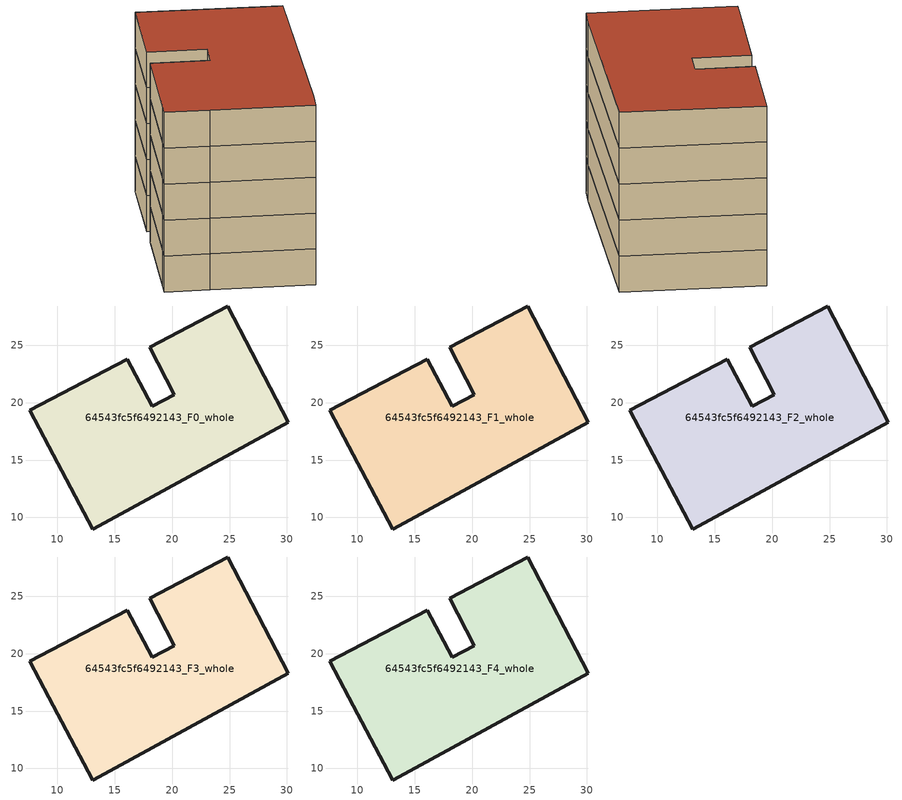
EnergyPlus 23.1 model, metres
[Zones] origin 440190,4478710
64543fc5f6492143_F0_whole
 floor ground (EU_floor_Construction): 24.86,28.43 30.11,18.31 14.62,9.78 13.06,9 9.24,16.21 7.58,19.33 8.5,19.83 16.08,23.77 18.26,19.68 20.19,20.7 18.03,24.82 z0
 wall outside (EU_wall_Construction): 16.08,23.77 8.5,19.83 7.58,19.33 9.24,16.21 13.06,9 14.62,9.78 30.11,18.31 24.86,28.43 18.03,24.82 20.19,20.7 18.26,19.68 16.08,23.77 z0:3
64543fc5f6492143_F1_whole
 floor to 64543fc5f6492143_F0_whole (EU_floor_Construction): 24.86,28.43 30.11,18.31 14.62,9.78 13.06,9 9.24,16.21 7.58,19.33 8.5,19.83 16.08,23.77 18.26,19.68 20.19,20.7 18.03,24.82 z3
 wall outside (EU_wall_Construction): 16.08,23.77 8.5,19.83 7.58,19.33 9.24,16.21 13.06,9 14.62,9.78 30.11,18.31 24.86,28.43 18.03,24.82 20.19,20.7 18.26,19.68 16.08,23.77 z3:6
64543fc5f6492143_F2_whole
 floor to 64543fc5f6492143_F1_whole (EU_floor_Construction): 24.86,28.43 30.11,18.31 14.62,9.78 13.06,9 9.24,16.21 7.58,19.33 8.5,19.83 16.08,23.77 18.26,19.68 20.19,20.7 18.03,24.82 z6
 wall outside (EU_wall_Construction): 16.08,23.77 8.5,19.83 7.58,19.33 9.24,16.21 13.06,9 14.62,9.78 30.11,18.31 24.86,28.43 18.03,24.82 20.19,20.7 18.26,19.68 16.08,23.77 z6:9
64543fc5f6492143_F3_whole
 floor to 64543fc5f6492143_F2_whole (EU_floor_Construction): 24.86,28.43 30.11,18.31 14.62,9.78 13.06,9 9.24,16.21 7.58,19.33 8.5,19.83 16.08,23.77 18.26,19.68 20.19,20.7 18.03,24.82 z9
 wall outside (EU_wall_Construction): 16.08,23.77 8.5,19.83 7.58,19.33 9.24,16.21 13.06,9 14.62,9.78 30.11,18.31 24.86,28.43 18.03,24.82 20.19,20.7 18.26,19.68 16.08,23.77 z9:12
64543fc5f6492143_F4_whole
 floor to 64543fc5f6492143_F3_whole (EU_floor_Construction): 24.86,28.43 30.11,18.31 14.62,9.78 13.06,9 9.24,16.21 7.58,19.33 8.5,19.83 16.08,23.77 18.26,19.68 20.19,20.7 18.03,24.82 z12
 wall outside (EU_wall_Construction): 16.08,23.77 8.5,19.83 7.58,19.33 9.24,16.21 13.06,9 14.62,9.78 30.11,18.31 24.86,28.43 18.03,24.82 20.19,20.7 18.26,19.68 16.08,23.77 z12:15
 roof outside (EU_roof_Construction): 30.11,18.31 24.86,28.43 18.03,24.82 20.19,20.7 18.26,19.68 16.08,23.77 8.5,19.83 7.58,19.33 9.24,16.21 13.06,9 14.62,9.78 z15
[Building]
EU S2 Campaign: North Axis=0; Terrain=City; Solar Distribution=FullExterior
[Site:Location]
Madrid: Latitude=40.5; Longitude=-3.5; Time Zone=1; Elevation=609
[SizingPeriod:WeatherFileDays]
AnnualSizingPeriod: Begin Month=1; Begin Day of Month=1; End Month=12; End Day of Month=31; Day of Week for Start Day=Monday; Use Weather File Daylight Saving Period=No; Use Weather File Rain and Snow Indicators=No
[MATERIAL]
EU_InternalMass_Material: Roughness=MediumRough; Thickness=0.1; Conductivity=1; Density=1800; Specific Heat=900; Thermal Absorptance=0.9; Solar Absorptance=0.7; Visible Absorptance=0.7
[MATERIAL:NOMASS] Roughness=MediumRough; Thermal Absorptance=0.9; Solar Absorptance=0.7; Visible Absorptance=0.7
Name | Thermal Resistance
EU_wall_NoMass | 0.419739
EU_roof_NoMass | 0.352165
EU_floor_NoMass | 0.608284
[CONSTRUCTION]
EU_wall_Construction: EU_wall_NoMass
EU_roof_Construction: EU_roof_NoMass
EU_floor_Construction: EU_floor_NoMass
EU_InternalMass_Construction: EU_InternalMass_Material
[ZONE] Type=1; Multiplier=1; Ceiling Height=autocalculate; Volume=645.446; Floor Area=autocalculate; Part of Total Floor Area=Yes
64543fc5f6492143_F0_whole; 64543fc5f6492143_F1_whole; 64543fc5f6492143_F2_whole; 64543fc5f6492143_F3_whole; 64543fc5f6492143_F4_whole
[INTERNALMASS] Construction=EU_InternalMass_Construction; Surface Area=207.223
Name | Zone or ZoneList
64543fc5f6492143_F0_whole_EU_InternalMass | 64543fc5f6492143_F0_whole
64543fc5f6492143_F1_whole_EU_InternalMass | 64543fc5f6492143_F1_whole
64543fc5f6492143_F2_whole_EU_InternalMass | 64543fc5f6492143_F2_whole
64543fc5f6492143_F3_whole_EU_InternalMass | 64543fc5f6492143_F3_whole
64543fc5f6492143_F4_whole_EU_InternalMass | 64543fc5f6492143_F4_whole
[OTHEREQUIPMENT] Fuel Type=Electricity; Design Level Calculation Method=Watts/Area; Power per Zone Floor Area=1; Fraction Latent=0; Fraction Radiant=0; Fraction Lost=0; Carbon Dioxide Generation Rate=0; EndUse Subcategory=EU_Step8_InternalGains
Name | Zone or ZoneList or Space or SpaceList | Schedule
EU_Step8_InternalGain_64543fc5f6492143_F0_whole_f000 | 64543fc5f6492143_F0_whole | EU_Step8_GainSchedule_64543fc5f6492143_F0_whole_f000
EU_Step8_InternalGain_64543fc5f6492143_F1_whole_f000 | 64543fc5f6492143_F1_whole | EU_Step8_GainSchedule_64543fc5f6492143_F1_whole_f000
EU_Step8_InternalGain_64543fc5f6492143_F2_whole_f000 | 64543fc5f6492143_F2_whole | EU_Step8_GainSchedule_64543fc5f6492143_F2_whole_f000
EU_Step8_InternalGain_64543fc5f6492143_F3_whole_f000 | 64543fc5f6492143_F3_whole | EU_Step8_GainSchedule_64543fc5f6492143_F3_whole_f000
EU_Step8_InternalGain_64543fc5f6492143_F4_whole_f000 | 64543fc5f6492143_F4_whole | EU_Step8_GainSchedule_64543fc5f6492143_F4_whole_f000
[ZONEVENTILATION:DESIGNFLOWRATE] Schedule=EU_AlwaysOn; Design Flow Rate Calculation Method=AirChanges/Hour; Air Changes per Hour=0.703302; Ventilation Type=Natural; Fan Pressure Rise=0; Fan Total Efficiency=1; Constant Term Coefficient=1; Temperature Term Coefficient=0; Velocity Term Coefficient=0; Velocity Squared Term Coefficient=0; Minimum Indoor Temperature=-100; Maximum Indoor Temperature=100; Delta Temperature=-100; Minimum Outdoor Temperature=-100; Maximum Outdoor Temperature=100; Maximum Wind Speed=40
Name | Zone or ZoneList or Space or SpaceList
EU_ConstantAir_64543fc5f6492143_F0_whole | 64543fc5f6492143_F0_whole
EU_ConstantAir_64543fc5f6492143_F1_whole | 64543fc5f6492143_F1_whole
EU_ConstantAir_64543fc5f6492143_F2_whole | 64543fc5f6492143_F2_whole
EU_ConstantAir_64543fc5f6492143_F3_whole | 64543fc5f6492143_F3_whole
EU_ConstantAir_64543fc5f6492143_F4_whole | 64543fc5f6492143_F4_whole
[HVACTEMPLATE:THERMOSTAT] Constant Heating Setpoint=20; Constant Cooling Setpoint=50
EU_HeatOnly_64543fc5f6492143_F0_whole; EU_HeatOnly_64543fc5f6492143_F1_whole; EU_HeatOnly_64543fc5f6492143_F2_whole; EU_HeatOnly_64543fc5f6492143_F3_whole; EU_HeatOnly_64543fc5f6492143_F4_whole
[HVACTEMPLATE:ZONE:IDEALLOADSAIRSYSTEM] System Availability Schedule=EU_AlwaysOn; Maximum Heating Supply Air Temperature=50; Minimum Cooling Supply Air Temperature=13; Maximum Heating Supply Air Humidity Ratio=0.0156; Minimum Cooling Supply Air Humidity Ratio=0.0077; Heating Limit=NoLimit; Cooling Limit=NoLimit; Heating Availability Schedule=EU_AlwaysOn; Cooling Availability Schedule=EU_CoolingOff; Dehumidification Control Type=ConstantSensibleHeatRatio; Cooling Sensible Heat Ratio=0.7; Dehumidification Setpoint=60; Humidification Control Type=None; Humidification Setpoint=30; Outdoor Air Method=None; Outdoor Air Flow Rate per Person=0.00944; Outdoor Air Flow Rate per Zone Floor Area=0; Outdoor Air Flow Rate per Zone=0; Demand Controlled Ventilation Type=None; Outdoor Air Economizer Type=NoEconomizer; Heat Recovery Type=None; Sensible Heat Recovery Effectiveness=0.7; Latent Heat Recovery Effectiveness=0.65
Name | Template Thermostat
64543fc5f6492143_F0_whole | EU_HeatOnly_64543fc5f6492143_F0_whole
64543fc5f6492143_F1_whole | EU_HeatOnly_64543fc5f6492143_F1_whole
64543fc5f6492143_F2_whole | EU_HeatOnly_64543fc5f6492143_F2_whole
64543fc5f6492143_F3_whole | EU_HeatOnly_64543fc5f6492143_F3_whole
64543fc5f6492143_F4_whole | EU_HeatOnly_64543fc5f6492143_F4_whole
[SIZING:ZONE] Zone Cooling Design Supply Air Temperature Input Method=SupplyAirTemperature; Zone Cooling Design Supply Air Temperature=13; Zone Heating Design Supply Air Temperature Input Method=SupplyAirTemperature; Zone Heating Design Supply Air Temperature=50; Zone Cooling Design Supply Air Humidity Ratio=0.008; Zone Heating Design Supply Air Humidity Ratio=0.008; Cooling Design Air Flow Method=DesignDay; Cooling Design Air Flow Rate=0; Cooling Minimum Air Flow per Zone Floor Area=0.000762; Cooling Minimum Air Flow=0; Cooling Minimum Air Flow Fraction=0.2; Heating Design Air Flow Method=DesignDay; Heating Design Air Flow Rate=0; Heating Maximum Air Flow per Zone Floor Area=0.002032; Heating Maximum Air Flow=0.141576; Heating Maximum Air Flow Fraction=0.3; Account for Dedicated Outdoor Air System=No; Dedicated Outdoor Air System Control Strategy=NeutralSupplyAir; Dedicated Outdoor Air Low Setpoint Temperature for Design=autosize; Dedicated Outdoor Air High Setpoint Temperature for Design=autosize; Zone Load Sizing Method=Sensible Load Only No Latent Load; Zone Latent Cooling Design Supply Air Humidity Ratio Input Method=HumidityRatioDifference; Zone Cooling Design Supply Air Humidity Ratio Difference=0.005; Zone Latent Heating Design Supply Air Humidity Ratio Input Method=HumidityRatioDifference; Zone Humidification Design Supply Air Humidity Ratio Difference=0.005
64543fc5f6492143_F0_whole; 64543fc5f6492143_F1_whole; 64543fc5f6492143_F2_whole; 64543fc5f6492143_F3_whole; 64543fc5f6492143_F4_whole
[SCHEDULE:CONSTANT]
Name | Hourly Value
EU_AlwaysOn | 1
EU_CoolingOff | 0
[SCHEDULE:FILE] Column Number=1; Rows to Skip at Top=0; Number of Hours of Data=8760; Column Separator=Comma; Interpolate to Timestep=No; Minutes per Item=60; Adjust Schedule for Daylight Savings=Yes
Name | File
EU_Step8_GainSchedule_64543fc5f6492143_F0_whole_f000 | C:\Users\o_iseri\Desktop\OpenUBEM\openubem\outputs\eu_evidence\EU-11\ES-MAD-BERRUGUETE\idfs\64543fc5f6492143\64543fc5f6492143_F0_whole_f000_gain.csv
EU_Step8_GainSchedule_64543fc5f6492143_F1_whole_f000 | C:\Users\o_iseri\Desktop\OpenUBEM\openubem\outputs\eu_evidence\EU-11\ES-MAD-BERRUGUETE\idfs\64543fc5f6492143\64543fc5f6492143_F1_whole_f000_gain.csv
EU_Step8_GainSchedule_64543fc5f6492143_F2_whole_f000 | C:\Users\o_iseri\Desktop\OpenUBEM\openubem\outputs\eu_evidence\EU-11\ES-MAD-BERRUGUETE\idfs\64543fc5f6492143\64543fc5f6492143_F2_whole_f000_gain.csv
EU_Step8_GainSchedule_64543fc5f6492143_F3_whole_f000 | C:\Users\o_iseri\Desktop\OpenUBEM\openubem\outputs\eu_evidence\EU-11\ES-MAD-BERRUGUETE\idfs\64543fc5f6492143\64543fc5f6492143_F3_whole_f000_gain.csv
EU_Step8_GainSchedule_64543fc5f6492143_F4_whole_f000 | C:\Users\o_iseri\Desktop\OpenUBEM\openubem\outputs\eu_evidence\EU-11\ES-MAD-BERRUGUETE\idfs\64543fc5f6492143\64543fc5f6492143_F4_whole_f000_gain.csv
